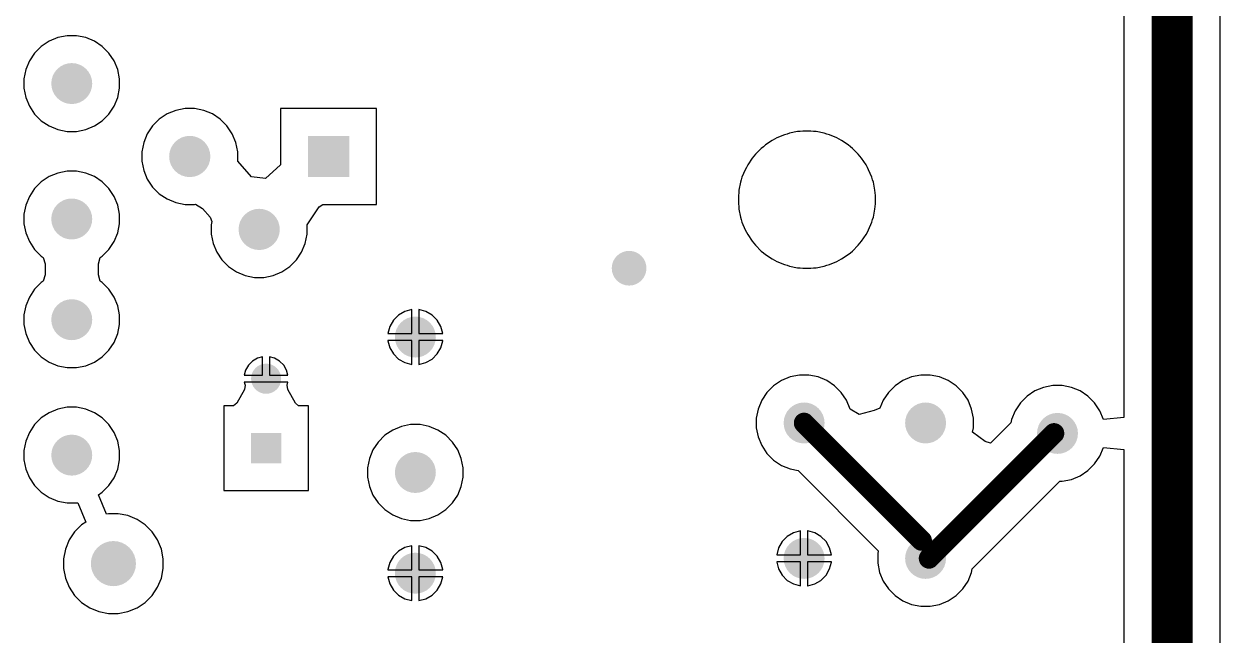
# Model space of a CAD drawing. Header units: inches. Extents: x 4.53 to 13.89, y 0.79 to 10.58.
# Drawn here: x 7.199 to 8.922, y 2.228 to 3.108 of the extents above; entities that cross this region are included whole.
import ezdxf

# ---------------------------------------------------------------- set-up
doc = ezdxf.new("R2010")
doc.units = ezdxf.units.IN
doc.header["$MEASUREMENT"] = 0
for name, color, linetype in [('Bottom Layer', 5, 'Continuous'), ('Pad Holes', 156, 'Continuous'), ('Via Holes', 16, 'Continuous')]:
    doc.layers.add(name, color=color, linetype=linetype)

# ---------------------------------------------------------------- blocks, each defined once
blk = doc.blocks.new('TRIM_PV36W204C01B00___DUPLICATE_62')
at = {"layer": 'Bottom Layer'}
h = blk.add_hatch(color=5, dxfattribs=at)
edge = h.paths.add_edge_path()
edge.add_arc((0, 0.1), 0.0297, 0, 360)
blk.add_hatch(color=5, dxfattribs=at).paths.add_polyline_path([(-0.1297, 0.0247), (-0.0703, 0.0247), (-0.0703, -0.0347), (-0.1297, -0.0347)])
h = blk.add_hatch(color=5, dxfattribs=at)
edge = h.paths.add_edge_path()
edge.add_arc((0.1, -0.005), 0.0297, 0, 360)
at = {"layer": 'Pad Holes'}
h = blk.add_hatch(color=7, dxfattribs=at)
edge = h.paths.add_edge_path()
edge.add_arc((0, 0.1), 0.0197, 0, 360)
h = blk.add_hatch(color=7, dxfattribs=at)
edge = h.paths.add_edge_path()
edge.add_arc((-0.1, -0.005), 0.0197, 0, 360)
h = blk.add_hatch(color=7, dxfattribs=at)
edge = h.paths.add_edge_path()
edge.add_arc((0.1, -0.005), 0.0197, 0, 360)
blk = doc.blocks.new('RES_2W_VERTICAL_66')
at = {"layer": 'Bottom Layer'}
h = blk.add_hatch(color=5, dxfattribs=at)
edge = h.paths.add_edge_path()
edge.add_arc((0, 0), 0.0295, 0, 360)
h = blk.add_hatch(color=5, dxfattribs=at)
edge = h.paths.add_edge_path()
edge.add_arc((0.195, 0), 0.0295, 0, 360)
at = {"layer": 'Pad Holes'}
h = blk.add_hatch(color=7, dxfattribs=at)
edge = h.paths.add_edge_path()
edge.add_arc((0, 0), 0.0197, 0, 360)
h = blk.add_hatch(color=7, dxfattribs=at)
edge = h.paths.add_edge_path()
edge.add_arc((0.195, 0), 0.0197, 0, 360)
blk = doc.blocks.new('RES_2W_VERTICAL_68')
at = {"layer": 'Bottom Layer'}
h = blk.add_hatch(color=5, dxfattribs=at)
edge = h.paths.add_edge_path()
edge.add_arc((0, 0), 0.0295, 0, 360)
h = blk.add_hatch(color=5, dxfattribs=at)
edge = h.paths.add_edge_path()
edge.add_arc((0.195, 0), 0.0295, 0, 360)
at = {"layer": 'Pad Holes'}
h = blk.add_hatch(color=7, dxfattribs=at)
edge = h.paths.add_edge_path()
edge.add_arc((0, 0), 0.0197, 0, 360)
h = blk.add_hatch(color=7, dxfattribs=at)
edge = h.paths.add_edge_path()
edge.add_arc((0.195, 0), 0.0197, 0, 360)
blk = doc.blocks.new('RES_2W_VERTICAL_76')
at = {"layer": 'Bottom Layer'}
h = blk.add_hatch(color=5, dxfattribs=at)
edge = h.paths.add_edge_path()
edge.add_arc((0, 0), 0.0295, 0, 360)
h = blk.add_hatch(color=5, dxfattribs=at)
edge = h.paths.add_edge_path()
edge.add_arc((0.195, 0), 0.0295, 0, 360)
at = {"layer": 'Pad Holes'}
h = blk.add_hatch(color=7, dxfattribs=at)
edge = h.paths.add_edge_path()
edge.add_arc((0, 0), 0.0197, 0, 360)
h = blk.add_hatch(color=7, dxfattribs=at)
edge = h.paths.add_edge_path()
edge.add_arc((0.195, 0), 0.0197, 0, 360)
blk = doc.blocks.new('RES_2W_VERTICAL_78')
at = {"layer": 'Bottom Layer'}
h = blk.add_hatch(color=5, dxfattribs=at)
edge = h.paths.add_edge_path()
edge.add_arc((0, 0), 0.0295, 0, 360)
h = blk.add_hatch(color=5, dxfattribs=at)
edge = h.paths.add_edge_path()
edge.add_arc((0.195, 0), 0.0295, 0, 360)
at = {"layer": 'Pad Holes'}
h = blk.add_hatch(color=7, dxfattribs=at)
edge = h.paths.add_edge_path()
edge.add_arc((0, 0), 0.0197, 0, 360)
h = blk.add_hatch(color=7, dxfattribs=at)
edge = h.paths.add_edge_path()
edge.add_arc((0.195, 0), 0.0197, 0, 360)
blk = doc.blocks.new('RES_2W_VERTICAL_80')
at = {"layer": 'Bottom Layer'}
h = blk.add_hatch(color=5, dxfattribs=at)
edge = h.paths.add_edge_path()
edge.add_arc((0, 0), 0.0295, 0, 360)
h = blk.add_hatch(color=5, dxfattribs=at)
edge = h.paths.add_edge_path()
edge.add_arc((0.195, 0), 0.0295, 0, 360)
at = {"layer": 'Pad Holes'}
h = blk.add_hatch(color=7, dxfattribs=at)
edge = h.paths.add_edge_path()
edge.add_arc((0, 0), 0.0197, 0, 360)
h = blk.add_hatch(color=7, dxfattribs=at)
edge = h.paths.add_edge_path()
edge.add_arc((0.195, 0), 0.0197, 0, 360)
blk = doc.blocks.new('RES_2W_VERTICAL_88')
at = {"layer": 'Bottom Layer'}
h = blk.add_hatch(color=5, dxfattribs=at)
edge = h.paths.add_edge_path()
edge.add_arc((0, 0), 0.0295, 0, 360)
h = blk.add_hatch(color=5, dxfattribs=at)
edge = h.paths.add_edge_path()
edge.add_arc((0.195, 0), 0.0295, 0, 360)
at = {"layer": 'Pad Holes'}
h = blk.add_hatch(color=7, dxfattribs=at)
edge = h.paths.add_edge_path()
edge.add_arc((0, 0), 0.0197, 0, 360)
h = blk.add_hatch(color=7, dxfattribs=at)
edge = h.paths.add_edge_path()
edge.add_arc((0.195, 0), 0.0197, 0, 360)
blk = doc.blocks.new('CAPPRD500W50D630H1120_STAND_108')
at = {"layer": 'Bottom Layer'}
blk.add_hatch(color=5, dxfattribs=at).paths.add_polyline_path([(-0.0717, 0.0217), (-0.0283, 0.0217), (-0.0283, -0.0217), (-0.0717, -0.0217)])
h = blk.add_hatch(color=5, dxfattribs=at)
edge = h.paths.add_edge_path()
edge.add_arc((0.05, 0), 0.0217, 0, 360)
at = {"layer": 'Pad Holes'}
h = blk.add_hatch(color=7, dxfattribs=at)
edge = h.paths.add_edge_path()
edge.add_arc((-0.05, 0), 0.0148, 0, 360)
h = blk.add_hatch(color=7, dxfattribs=at)
edge = h.paths.add_edge_path()
edge.add_arc((0.05, 0), 0.0148, 0, 360)
blk = doc.blocks.new('CAP_PANASSONIC_1U_450V_112')
at = {"layer": 'Bottom Layer'}
h = blk.add_hatch(color=5, dxfattribs=at)
edge = h.paths.add_edge_path()
edge.add_arc((0, 0), 0.0325, 0, 360)
h = blk.add_hatch(color=5, dxfattribs=at)
edge = h.paths.add_edge_path()
edge.add_arc((0.59, 0), 0.0325, 0, 360)
at = {"layer": 'Pad Holes'}
h = blk.add_hatch(color=7, dxfattribs=at)
edge = h.paths.add_edge_path()
edge.add_arc((0, 0), 0.02, 0, 360)
h = blk.add_hatch(color=7, dxfattribs=at)
edge = h.paths.add_edge_path()
edge.add_arc((0.59, 0), 0.02, 0, 360)
blk = doc.blocks.new('CAP_PANASSONIC_100N_450V_114')
at = {"layer": 'Bottom Layer'}
h = blk.add_hatch(color=5, dxfattribs=at)
edge = h.paths.add_edge_path()
edge.add_arc((0, 0), 0.0295, 0, 360)
h = blk.add_hatch(color=5, dxfattribs=at)
edge = h.paths.add_edge_path()
edge.add_arc((0.395, 0), 0.0295, 0, 360)
at = {"layer": 'Pad Holes'}
h = blk.add_hatch(color=7, dxfattribs=at)
edge = h.paths.add_edge_path()
edge.add_arc((0, 0), 0.0197, 0, 360)
h = blk.add_hatch(color=7, dxfattribs=at)
edge = h.paths.add_edge_path()
edge.add_arc((0.395, 0), 0.0197, 0, 360)

msp = doc.modelspace()

# ---------------------------------------------------------------- hatches: boundary and pattern name
at = {"layer": 'Bottom Layer'}
h = msp.add_hatch(color=5, dxfattribs=at)
edge = h.paths.add_edge_path()
edge.add_arc((8.0709, 2.7559), 0.025, 0, 360)
at = {"layer": 'Via Holes'}
h = msp.add_hatch(color=7, dxfattribs=at)
edge = h.paths.add_edge_path()
edge.add_arc((8.0709, 2.7559), 0.014, 0, 360)

# ---------------------------------------------------------------- linework, layer by layer
at = {"layer": 'Bottom Layer'}
for p, q in [((8.7838, 3.701), (8.7838, 2.5412)), ((8.9222, 2.005), (8.9222, 3.6723)), ((7.2479, 3.088), (7.2354, 3.0829)), ((7.2612, 3.0907), (7.2479, 3.088)), ((7.2748, 3.0907), (7.2612, 3.0907)), ((7.2881, 3.088), (7.2748, 3.0907)), ((7.3006, 3.0829), (7.2881, 3.088)), ((7.2241, 3.0753), (7.2145, 3.0657)), ((7.2354, 3.0829), (7.2241, 3.0753)), ((7.3119, 3.0753), (7.3006, 3.0829)), ((7.3215, 3.0657), (7.3119, 3.0753)), ((7.2069, 3.0544), (7.2018, 3.0419)), ((7.2145, 3.0657), (7.2069, 3.0544)), ((7.3291, 3.0544), (7.3215, 3.0657)), ((7.3342, 3.0419), (7.3291, 3.0544)), ((7.2018, 3.0419), (7.1991, 3.0286)), ((7.3369, 3.0286), (7.3342, 3.0419)), ((7.1991, 3.0286), (7.1991, 3.015)), ((7.3369, 3.015), (7.3369, 3.0286)), ((7.1991, 3.015), (7.2018, 3.0017)), ((7.2018, 3.0017), (7.2069, 2.9892)), ((7.3291, 2.9892), (7.3342, 3.0017)), ((7.3342, 3.0017), (7.3369, 3.015)), ((7.2069, 2.9892), (7.2145, 2.9779)), ((7.3215, 2.9779), (7.3291, 2.9892)), ((7.4179, 2.9832), (7.4053, 2.978)), ((7.4312, 2.9859), (7.4179, 2.9832)), ((7.4448, 2.9859), (7.4312, 2.9859)), ((7.4581, 2.9832), (7.4448, 2.9859)), ((7.4707, 2.978), (7.4581, 2.9832)), ((7.7071, 2.9859), (7.5689, 2.9859)), ((7.5689, 2.9859), (7.5689, 2.905)), ((7.7071, 2.8477), (7.7071, 2.9859)), ((7.2145, 2.9779), (7.2241, 2.9683)), ((7.2241, 2.9683), (7.2354, 2.9607)), ((7.3006, 2.9607), (7.3119, 2.9683)), ((7.3119, 2.9683), (7.3215, 2.9779)), ((7.394, 2.9704), (7.3844, 2.9608)), ((7.4053, 2.978), (7.394, 2.9704)), ((7.482, 2.9704), (7.4707, 2.978)), ((7.4916, 2.9608), (7.482, 2.9704)), ((7.2354, 2.9607), (7.2479, 2.9555)), ((7.2479, 2.9555), (7.2612, 2.9529)), ((7.2612, 2.9529), (7.2748, 2.9529)), ((7.2748, 2.9529), (7.2881, 2.9555)), ((7.2881, 2.9555), (7.3006, 2.9607)), ((7.3768, 2.9495), (7.3716, 2.9369)), ((7.3844, 2.9608), (7.3768, 2.9495)), ((7.4992, 2.9495), (7.4916, 2.9608)), ((7.5044, 2.9369), (7.4992, 2.9495)), ((8.2946, 2.9481), (8.2839, 2.9436)), ((8.2984, 2.9491), (8.2946, 2.9481)), ((8.302, 2.9503), (8.2984, 2.9491)), ((8.3135, 2.9526), (8.302, 2.9503)), ((8.3173, 2.9528), (8.3135, 2.9526)), ((8.3212, 2.9533), (8.3173, 2.9528)), ((8.3328, 2.9533), (8.3212, 2.9533)), ((8.3367, 2.9528), (8.3328, 2.9533)), ((8.3406, 2.9526), (8.3367, 2.9528)), ((8.352, 2.9503), (8.3406, 2.9526)), ((8.3557, 2.9491), (8.352, 2.9503)), ((8.3594, 2.9481), (8.3557, 2.9491)), ((8.3702, 2.9436), (8.3594, 2.9481)), ((7.3716, 2.9369), (7.3689, 2.9236)), ((7.5071, 2.9236), (7.5044, 2.9369)), ((8.2644, 2.9309), (8.2613, 2.9285)), ((8.2673, 2.9335), (8.2644, 2.9309)), ((8.277, 2.9399), (8.2673, 2.9335)), ((8.2805, 2.9417), (8.277, 2.9399)), ((8.2839, 2.9436), (8.2805, 2.9417)), ((8.3736, 2.9417), (8.3702, 2.9436)), ((8.3771, 2.9399), (8.3736, 2.9417)), ((8.3867, 2.9335), (8.3771, 2.9399)), ((8.3897, 2.9309), (8.3867, 2.9335)), ((8.3927, 2.9285), (8.3897, 2.9309)), ((7.3689, 2.9236), (7.3689, 2.91)), ((7.5071, 2.91), (7.5071, 2.9236)), ((8.2481, 2.9143), (8.2417, 2.9046)), ((8.2507, 2.9172), (8.2481, 2.9143)), ((8.2531, 2.9203), (8.2507, 2.9172)), ((8.2613, 2.9285), (8.2531, 2.9203)), ((8.401, 2.9203), (8.3927, 2.9285)), ((8.4033, 2.9172), (8.401, 2.9203)), ((8.4059, 2.9143), (8.4033, 2.9172)), ((8.4124, 2.9046), (8.4059, 2.9143)), ((7.2612, 2.8957), (7.2479, 2.893)), ((7.2748, 2.8957), (7.2612, 2.8957)), ((7.2881, 2.893), (7.2748, 2.8957)), ((7.3689, 2.91), (7.3716, 2.8967)), ((7.3716, 2.8967), (7.3768, 2.8841)), ((7.527, 2.8874), (7.5071, 2.91)), ((7.5689, 2.905), (7.5472, 2.8851)), ((8.238, 2.8977), (8.2335, 2.887)), ((8.2399, 2.9011), (8.238, 2.8977)), ((8.2417, 2.9046), (8.2399, 2.9011)), ((8.4141, 2.9011), (8.4124, 2.9046)), ((8.416, 2.8977), (8.4141, 2.9011)), ((8.4205, 2.887), (8.416, 2.8977)), ((7.2241, 2.8803), (7.2145, 2.8707)), ((7.2354, 2.8879), (7.2241, 2.8803)), ((7.2479, 2.893), (7.2354, 2.8879)), ((7.3006, 2.8879), (7.2881, 2.893)), ((7.3119, 2.8803), (7.3006, 2.8879)), ((7.3215, 2.8707), (7.3119, 2.8803)), ((7.3768, 2.8841), (7.3844, 2.8728)), ((7.5472, 2.8851), (7.527, 2.8874)), ((8.2313, 2.8796), (8.229, 2.8681)), ((8.2325, 2.8832), (8.2313, 2.8796)), ((8.2335, 2.887), (8.2325, 2.8832)), ((8.4215, 2.8832), (8.4205, 2.887)), ((8.4228, 2.8796), (8.4215, 2.8832)), ((8.425, 2.8681), (8.4228, 2.8796)), ((7.2145, 2.8707), (7.2069, 2.8594)), ((7.3291, 2.8594), (7.3215, 2.8707)), ((7.3844, 2.8728), (7.394, 2.8632)), ((7.394, 2.8632), (7.4053, 2.8556)), ((8.2288, 2.8643), (8.2283, 2.8604)), ((8.2283, 2.8604), (8.2283, 2.8488)), ((8.229, 2.8681), (8.2288, 2.8643)), ((8.4253, 2.8643), (8.425, 2.8681)), ((8.4258, 2.8604), (8.4253, 2.8643)), ((8.4258, 2.8488), (8.4258, 2.8604)), ((7.2018, 2.8469), (7.1991, 2.8336)), ((7.2069, 2.8594), (7.2018, 2.8469)), ((7.3342, 2.8469), (7.3291, 2.8594)), ((7.3369, 2.8336), (7.3342, 2.8469)), ((7.4053, 2.8556), (7.4179, 2.8504)), ((7.4179, 2.8504), (7.4312, 2.8477)), ((7.4312, 2.8477), (7.4448, 2.8477)), ((7.4448, 2.8477), (7.4463, 2.848)), ((7.4463, 2.848), (7.4563, 2.8417)), ((7.6071, 2.8186), (7.6244, 2.8444)), ((7.6244, 2.8444), (7.6298, 2.8477)), ((7.6298, 2.8477), (7.7071, 2.8477)), ((8.2283, 2.8488), (8.2288, 2.8449)), ((8.2288, 2.8449), (8.229, 2.841)), ((8.425, 2.841), (8.4253, 2.8449)), ((8.4253, 2.8449), (8.4258, 2.8488)), ((7.1991, 2.8336), (7.1991, 2.82)), ((7.3369, 2.82), (7.3369, 2.8336)), ((7.4563, 2.8417), (7.4673, 2.8292)), ((7.4673, 2.8292), (7.4699, 2.8233)), ((8.229, 2.841), (8.2313, 2.8296)), ((8.2313, 2.8296), (8.2325, 2.8259)), ((8.4215, 2.8259), (8.4228, 2.8296)), ((8.4228, 2.8296), (8.425, 2.841)), ((7.1991, 2.82), (7.2018, 2.8067)), ((7.3342, 2.8067), (7.3369, 2.82)), ((7.4699, 2.8233), (7.4689, 2.8186)), ((7.4689, 2.8186), (7.4689, 2.805)), ((7.6071, 2.805), (7.6071, 2.8186)), ((8.2325, 2.8259), (8.2335, 2.8222)), ((8.2335, 2.8222), (8.238, 2.8114)), ((8.238, 2.8114), (8.2399, 2.808)), ((8.4141, 2.808), (8.416, 2.8114)), ((8.416, 2.8114), (8.4205, 2.8222)), ((8.4205, 2.8222), (8.4215, 2.8259)), ((7.2018, 2.8067), (7.2069, 2.7942)), ((7.2069, 2.7942), (7.2145, 2.7829)), ((7.3215, 2.7829), (7.3291, 2.7942)), ((7.3291, 2.7942), (7.3342, 2.8067)), ((7.4689, 2.805), (7.4716, 2.7917)), ((7.4716, 2.7917), (7.4768, 2.7791)), ((7.5992, 2.7791), (7.6044, 2.7917)), ((7.6044, 2.7917), (7.6071, 2.805)), ((8.2399, 2.808), (8.2417, 2.8045)), ((8.2417, 2.8045), (8.2481, 2.7949)), ((8.2481, 2.7949), (8.2507, 2.7919)), ((8.2507, 2.7919), (8.2531, 2.7889)), ((8.401, 2.7889), (8.4033, 2.7919)), ((8.4033, 2.7919), (8.4059, 2.7949)), ((8.4059, 2.7949), (8.4124, 2.8045)), ((8.4124, 2.8045), (8.4141, 2.808)), ((7.2145, 2.7829), (7.2241, 2.7733)), ((7.3119, 2.7733), (7.3215, 2.7829)), ((7.4768, 2.7791), (7.4844, 2.7678)), ((7.5916, 2.7678), (7.5992, 2.7791)), ((8.2531, 2.7889), (8.2613, 2.7806)), ((8.2613, 2.7806), (8.2644, 2.7783)), ((8.2644, 2.7783), (8.2673, 2.7757)), ((8.2673, 2.7757), (8.277, 2.7692)), ((8.3771, 2.7692), (8.3867, 2.7757)), ((8.3867, 2.7757), (8.3897, 2.7783)), ((8.3897, 2.7783), (8.3927, 2.7806)), ((8.3927, 2.7806), (8.401, 2.7889)), ((7.2241, 2.7733), (7.227, 2.7713)), ((7.227, 2.7713), (7.2297, 2.7622)), ((7.2297, 2.7622), (7.2297, 2.7464)), ((7.3063, 2.7622), (7.309, 2.7713)), ((7.3063, 2.7464), (7.3063, 2.7622)), ((7.309, 2.7713), (7.3119, 2.7733)), ((7.4844, 2.7678), (7.494, 2.7582)), ((7.494, 2.7582), (7.5053, 2.7506)), ((7.5707, 2.7506), (7.582, 2.7582)), ((7.582, 2.7582), (7.5916, 2.7678)), ((8.277, 2.7692), (8.2805, 2.7675)), ((8.2805, 2.7675), (8.2839, 2.7656)), ((8.2839, 2.7656), (8.2946, 2.7611)), ((8.2946, 2.7611), (8.2984, 2.7601)), ((8.2984, 2.7601), (8.302, 2.7588)), ((8.302, 2.7588), (8.3135, 2.7566)), ((8.3406, 2.7566), (8.352, 2.7588)), ((8.352, 2.7588), (8.3557, 2.7601)), ((8.3557, 2.7601), (8.3594, 2.7611)), ((8.3594, 2.7611), (8.3702, 2.7656)), ((8.3702, 2.7656), (8.3736, 2.7675)), ((8.3736, 2.7675), (8.3771, 2.7692)), ((7.2297, 2.7464), (7.227, 2.7373)), ((7.309, 2.7373), (7.3063, 2.7464)), ((7.5053, 2.7506), (7.5179, 2.7454)), ((7.5179, 2.7454), (7.5312, 2.7427)), ((7.5312, 2.7427), (7.5448, 2.7427)), ((7.5448, 2.7427), (7.5581, 2.7454)), ((7.5581, 2.7454), (7.5707, 2.7506)), ((8.3135, 2.7566), (8.3173, 2.7563)), ((8.3173, 2.7563), (8.3212, 2.7558)), ((8.3212, 2.7558), (8.3328, 2.7558)), ((8.3328, 2.7558), (8.3367, 2.7563)), ((8.3367, 2.7563), (8.3406, 2.7566)), ((7.2145, 2.7257), (7.2069, 2.7144)), ((7.2241, 2.7353), (7.2145, 2.7257)), ((7.227, 2.7373), (7.2241, 2.7353)), ((7.3119, 2.7353), (7.309, 2.7373)), ((7.3215, 2.7257), (7.3119, 2.7353)), ((7.3291, 2.7144), (7.3215, 2.7257)), ((7.2069, 2.7144), (7.2018, 2.7019)), ((7.3342, 2.7019), (7.3291, 2.7144)), ((7.2018, 2.7019), (7.1991, 2.6886)), ((7.1991, 2.6886), (7.1991, 2.675)), ((7.3369, 2.6886), (7.3342, 2.7019)), ((7.3369, 2.675), (7.3369, 2.6886)), ((7.7387, 2.6884), (7.7314, 2.6811)), ((7.7477, 2.6936), (7.7387, 2.6884)), ((7.7578, 2.6963), (7.7477, 2.6936)), ((7.758, 2.6963), (7.7578, 2.6963)), ((7.758, 2.6618), (7.758, 2.6963)), ((7.7682, 2.6963), (7.768, 2.6963)), ((7.768, 2.6963), (7.768, 2.6618)), ((7.7783, 2.6936), (7.7682, 2.6963)), ((7.7873, 2.6884), (7.7783, 2.6936)), ((7.7946, 2.6811), (7.7873, 2.6884)), ((7.1991, 2.675), (7.2018, 2.6617)), ((7.3342, 2.6617), (7.3369, 2.675)), ((7.7262, 2.6721), (7.7235, 2.662)), ((7.7314, 2.6811), (7.7262, 2.6721)), ((7.7998, 2.6721), (7.7946, 2.6811)), ((7.8025, 2.662), (7.7998, 2.6721)), ((7.2018, 2.6617), (7.2069, 2.6492)), ((7.3291, 2.6492), (7.3342, 2.6617)), ((7.7235, 2.662), (7.7235, 2.6618)), ((7.7235, 2.6618), (7.758, 2.6618)), ((7.768, 2.6618), (7.8025, 2.6618)), ((7.8025, 2.6618), (7.8025, 2.662)), ((7.2069, 2.6492), (7.2145, 2.6379)), ((7.2145, 2.6379), (7.2241, 2.6283)), ((7.3119, 2.6283), (7.3215, 2.6379)), ((7.3215, 2.6379), (7.3291, 2.6492)), ((7.758, 2.6518), (7.7235, 2.6518)), ((7.7235, 2.6518), (7.7235, 2.6516)), ((7.7235, 2.6516), (7.7262, 2.6415)), ((7.7262, 2.6415), (7.7314, 2.6325)), ((7.758, 2.6173), (7.758, 2.6518)), ((7.8025, 2.6518), (7.768, 2.6518)), ((7.768, 2.6518), (7.768, 2.6173)), ((7.7946, 2.6325), (7.7998, 2.6415)), ((7.7998, 2.6415), (7.8025, 2.6516)), ((7.8025, 2.6516), (7.8025, 2.6518)), ((7.2241, 2.6283), (7.2354, 2.6207)), ((7.2354, 2.6207), (7.2479, 2.6155)), ((7.2881, 2.6155), (7.3006, 2.6207)), ((7.3006, 2.6207), (7.3119, 2.6283)), ((7.5286, 2.6221), (7.5227, 2.6162)), ((7.5358, 2.6263), (7.5286, 2.6221)), ((7.543, 2.6282), (7.5358, 2.6263)), ((7.543, 2.6018), (7.543, 2.6282)), ((7.5602, 2.6263), (7.553, 2.6282)), ((7.553, 2.6282), (7.553, 2.6018)), ((7.5674, 2.6221), (7.5602, 2.6263)), ((7.5733, 2.6162), (7.5674, 2.6221)), ((7.7314, 2.6325), (7.7387, 2.6252)), ((7.7387, 2.6252), (7.7477, 2.62)), ((7.7477, 2.62), (7.7578, 2.6173)), ((7.7682, 2.6173), (7.7783, 2.62)), ((7.7783, 2.62), (7.7873, 2.6252)), ((7.7873, 2.6252), (7.7946, 2.6325)), ((7.2479, 2.6155), (7.2612, 2.6129)), ((7.2612, 2.6129), (7.2748, 2.6129)), ((7.2748, 2.6129), (7.2881, 2.6155)), ((7.5185, 2.609), (7.5166, 2.6018)), ((7.5227, 2.6162), (7.5185, 2.609)), ((7.5775, 2.609), (7.5733, 2.6162)), ((7.5794, 2.6018), (7.5775, 2.609)), ((7.7578, 2.6173), (7.758, 2.6173)), ((7.768, 2.6173), (7.7682, 2.6173)), ((8.3162, 2.602), (8.3029, 2.5994)), ((8.3298, 2.602), (8.3162, 2.602)), ((8.3431, 2.5994), (8.3298, 2.602)), ((8.4912, 2.602), (8.4779, 2.5994)), ((8.5048, 2.602), (8.4912, 2.602)), ((8.5181, 2.5994), (8.5048, 2.602)), ((7.5166, 2.6018), (7.543, 2.6018)), ((7.548, 2.5918), (7.5166, 2.5918)), ((7.5166, 2.5918), (7.5178, 2.5873)), ((7.5178, 2.5873), (7.5168, 2.5815)), ((7.5794, 2.5918), (7.548, 2.5918)), ((7.553, 2.6018), (7.5794, 2.6018)), ((7.5782, 2.5873), (7.5794, 2.5918)), ((7.5792, 2.5815), (7.5782, 2.5873)), ((8.2791, 2.5867), (8.2695, 2.5771)), ((8.2904, 2.5942), (8.2791, 2.5867)), ((8.3029, 2.5994), (8.2904, 2.5942)), ((8.3556, 2.5942), (8.3431, 2.5994)), ((8.3669, 2.5867), (8.3556, 2.5942)), ((8.3765, 2.5771), (8.3669, 2.5867)), ((8.4541, 2.5867), (8.4445, 2.5771)), ((8.4654, 2.5942), (8.4541, 2.5867)), ((8.4779, 2.5994), (8.4654, 2.5942)), ((8.5306, 2.5942), (8.5181, 2.5994)), ((8.5419, 2.5867), (8.5306, 2.5942)), ((8.5515, 2.5771), (8.5419, 2.5867)), ((8.6812, 2.587), (8.6679, 2.5844)), ((8.6948, 2.587), (8.6812, 2.587)), ((8.7081, 2.5844), (8.6948, 2.587)), ((7.5168, 2.5815), (7.5056, 2.5618)), ((7.5904, 2.5618), (7.5792, 2.5815)), ((8.2695, 2.5771), (8.2619, 2.5658)), ((8.3841, 2.5658), (8.3765, 2.5771)), ((8.4445, 2.5771), (8.4369, 2.5658)), ((8.5591, 2.5658), (8.5515, 2.5771)), ((8.6441, 2.5717), (8.6345, 2.5621)), ((8.6554, 2.5792), (8.6441, 2.5717)), ((8.6679, 2.5844), (8.6554, 2.5792)), ((8.7206, 2.5792), (8.7081, 2.5844)), ((8.7319, 2.5717), (8.7206, 2.5792)), ((8.7415, 2.5621), (8.7319, 2.5717)), ((7.2479, 2.553), (7.2354, 2.5479)), ((7.2612, 2.5557), (7.2479, 2.553)), ((7.2748, 2.5557), (7.2612, 2.5557)), ((7.2881, 2.553), (7.2748, 2.5557)), ((7.3006, 2.5479), (7.2881, 2.553)), ((7.5012, 2.5578), (7.487, 2.5578)), ((7.487, 2.5578), (7.487, 2.4358)), ((7.5056, 2.5618), (7.5012, 2.5578)), ((7.5948, 2.5578), (7.5904, 2.5618)), ((7.609, 2.5578), (7.5948, 2.5578)), ((7.609, 2.4358), (7.609, 2.5578)), ((8.2568, 2.5532), (8.2541, 2.5399)), ((8.2619, 2.5658), (8.2568, 2.5532)), ((8.3892, 2.5532), (8.3841, 2.5658)), ((8.4022, 2.5455), (8.3892, 2.5532)), ((8.4238, 2.5511), (8.4022, 2.5455)), ((8.4321, 2.5542), (8.4238, 2.5511)), ((8.4369, 2.5658), (8.4321, 2.5542)), ((8.5642, 2.5532), (8.5591, 2.5658)), ((8.5669, 2.5399), (8.5642, 2.5532)), ((8.6269, 2.5508), (8.6218, 2.5382)), ((8.6345, 2.5621), (8.6269, 2.5508)), ((8.7491, 2.5508), (8.7415, 2.5621)), ((8.7542, 2.5382), (8.7491, 2.5508)), ((7.2241, 2.5403), (7.2145, 2.5307)), ((7.2354, 2.5479), (7.2241, 2.5403)), ((7.3119, 2.5403), (7.3006, 2.5479)), ((7.3215, 2.5307), (7.3119, 2.5403)), ((8.2541, 2.5399), (8.2541, 2.5263)), ((8.5669, 2.5263), (8.5669, 2.5399)), ((8.6207, 2.5331), (8.5915, 2.5039)), ((8.6218, 2.5382), (8.6207, 2.5331)), ((8.7838, 2.5412), (8.7542, 2.5382)), ((7.2069, 2.5194), (7.2018, 2.5069)), ((7.2145, 2.5307), (7.2069, 2.5194)), ((7.3291, 2.5194), (7.3215, 2.5307)), ((7.3342, 2.5069), (7.3291, 2.5194)), ((7.7304, 2.5229), (7.7191, 2.5153)), ((7.7429, 2.528), (7.7304, 2.5229)), ((7.7562, 2.5307), (7.7429, 2.528)), ((7.7698, 2.5307), (7.7562, 2.5307)), ((7.7831, 2.528), (7.7698, 2.5307)), ((7.7956, 2.5229), (7.7831, 2.528)), ((7.8069, 2.5153), (7.7956, 2.5229)), ((8.2541, 2.5263), (8.2568, 2.513)), ((8.5656, 2.5197), (8.5669, 2.5263)), ((8.5837, 2.5065), (8.5656, 2.5197)), ((7.2018, 2.5069), (7.1991, 2.4936)), ((7.3369, 2.4936), (7.3342, 2.5069)), ((7.7095, 2.5057), (7.7019, 2.4944)), ((7.7191, 2.5153), (7.7095, 2.5057)), ((7.8165, 2.5057), (7.8069, 2.5153)), ((7.8241, 2.4944), (7.8165, 2.5057)), ((8.2568, 2.513), (8.2619, 2.5005)), ((8.2619, 2.5005), (8.2695, 2.4892)), ((8.5915, 2.5039), (8.5837, 2.5065)), ((7.1991, 2.4936), (7.1991, 2.48)), ((7.3369, 2.48), (7.3369, 2.4936)), ((7.6968, 2.4819), (7.6941, 2.4686)), ((7.7019, 2.4944), (7.6968, 2.4819)), ((7.8292, 2.4819), (7.8241, 2.4944)), ((7.8319, 2.4686), (7.8292, 2.4819)), ((8.2695, 2.4892), (8.2791, 2.4796)), ((8.7415, 2.4742), (8.7491, 2.4855)), ((8.7491, 2.4855), (8.7542, 2.498)), ((8.7542, 2.498), (8.7838, 2.4951)), ((8.7838, 2.4951), (8.7838, 2.1462)), ((7.1991, 2.48), (7.2018, 2.4667)), ((7.2018, 2.4667), (7.2069, 2.4542)), ((7.3291, 2.4542), (7.3342, 2.4667)), ((7.3342, 2.4667), (7.3369, 2.48)), ((7.6941, 2.4686), (7.6941, 2.455)), ((7.8319, 2.455), (7.8319, 2.4686)), ((8.2791, 2.4796), (8.2904, 2.4721)), ((8.2904, 2.4721), (8.3029, 2.4669)), ((8.3029, 2.4669), (8.3143, 2.4646)), ((8.3143, 2.4646), (8.4299, 2.349)), ((8.7206, 2.4571), (8.7319, 2.4646)), ((8.7319, 2.4646), (8.7415, 2.4742)), ((7.2069, 2.4542), (7.2145, 2.4429)), ((7.3215, 2.4429), (7.3291, 2.4542)), ((7.6941, 2.455), (7.6968, 2.4417)), ((7.8292, 2.4417), (7.8319, 2.455)), ((8.5653, 2.3232), (8.6913, 2.4492)), ((8.6913, 2.4492), (8.6948, 2.4492)), ((8.6948, 2.4492), (8.7081, 2.4519)), ((8.7081, 2.4519), (8.7206, 2.4571)), ((7.2145, 2.4429), (7.2241, 2.4333)), ((7.2241, 2.4333), (7.2354, 2.4257)), ((7.3066, 2.4297), (7.3119, 2.4333)), ((7.3182, 2.4019), (7.3066, 2.4297)), ((7.3119, 2.4333), (7.3215, 2.4429)), ((7.487, 2.4358), (7.609, 2.4358)), ((7.6968, 2.4417), (7.7019, 2.4292)), ((7.8241, 2.4292), (7.8292, 2.4417)), ((7.2354, 2.4257), (7.2479, 2.4205)), ((7.2479, 2.4205), (7.2612, 2.4179)), ((7.2612, 2.4179), (7.2748, 2.4179)), ((7.2748, 2.4179), (7.2767, 2.4183)), ((7.2767, 2.4183), (7.2882, 2.3905)), ((7.7019, 2.4292), (7.7095, 2.4179)), ((7.7095, 2.4179), (7.7191, 2.4083)), ((7.8069, 2.4083), (7.8165, 2.4179)), ((7.8165, 2.4179), (7.8241, 2.4292)), ((7.3209, 2.4025), (7.3182, 2.4019)), ((7.3351, 2.4025), (7.3209, 2.4025)), ((7.349, 2.3997), (7.3351, 2.4025)), ((7.362, 2.3943), (7.349, 2.3997)), ((7.7191, 2.4083), (7.7304, 2.4007)), ((7.7304, 2.4007), (7.7429, 2.3955)), ((7.7429, 2.3955), (7.7562, 2.3929)), ((7.7698, 2.3929), (7.7831, 2.3955)), ((7.7831, 2.3955), (7.7956, 2.4007)), ((7.7956, 2.4007), (7.8069, 2.4083)), ((7.2822, 2.3864), (7.2722, 2.3764)), ((7.2882, 2.3905), (7.2822, 2.3864)), ((7.3738, 2.3864), (7.362, 2.3943)), ((7.3838, 2.3764), (7.3738, 2.3864)), ((7.7562, 2.3929), (7.7698, 2.3929)), ((7.2643, 2.3647), (7.2589, 2.3516)), ((7.2722, 2.3764), (7.2643, 2.3647)), ((7.3917, 2.3647), (7.3838, 2.3764)), ((7.3971, 2.3516), (7.3917, 2.3647)), ((8.2914, 2.3624), (8.2862, 2.3534)), ((8.2987, 2.3698), (8.2914, 2.3624)), ((8.3077, 2.375), (8.2987, 2.3698)), ((8.3178, 2.3777), (8.3077, 2.375)), ((8.318, 2.3777), (8.3178, 2.3777)), ((8.318, 2.3431), (8.318, 2.3777)), ((8.3282, 2.3777), (8.328, 2.3777)), ((8.328, 2.3777), (8.328, 2.3431)), ((8.3383, 2.375), (8.3282, 2.3777)), ((8.3473, 2.3698), (8.3383, 2.375)), ((8.3546, 2.3624), (8.3473, 2.3698)), ((8.3598, 2.3534), (8.3546, 2.3624)), ((7.2589, 2.3516), (7.2561, 2.3377)), ((7.3999, 2.3377), (7.3971, 2.3516)), ((7.7387, 2.3484), (7.7314, 2.3411)), ((7.7477, 2.3536), (7.7387, 2.3484)), ((7.7578, 2.3563), (7.7477, 2.3536)), ((7.758, 2.3563), (7.7578, 2.3563)), ((7.758, 2.3218), (7.758, 2.3563)), ((7.7682, 2.3563), (7.768, 2.3563)), ((7.768, 2.3563), (7.768, 2.3218)), ((7.7783, 2.3536), (7.7682, 2.3563)), ((7.7873, 2.3484), (7.7783, 2.3536)), ((7.7946, 2.3411), (7.7873, 2.3484)), ((8.2862, 2.3534), (8.2835, 2.3433)), ((8.3625, 2.3433), (8.3598, 2.3534)), ((8.4299, 2.349), (8.4291, 2.3449)), ((8.4291, 2.3449), (8.4291, 2.3313)), ((7.2561, 2.3377), (7.2561, 2.3235)), ((7.3999, 2.3235), (7.3999, 2.3377)), ((7.7262, 2.3321), (7.7235, 2.322)), ((7.7314, 2.3411), (7.7262, 2.3321)), ((7.7998, 2.3321), (7.7946, 2.3411)), ((7.8025, 2.322), (7.7998, 2.3321)), ((8.2835, 2.3433), (8.2835, 2.3431)), ((8.2835, 2.3431), (8.318, 2.3431)), ((8.318, 2.3331), (8.2835, 2.3331)), ((8.2835, 2.3331), (8.2835, 2.3329)), ((8.2835, 2.3329), (8.2862, 2.3229)), ((8.318, 2.2986), (8.318, 2.3331)), ((8.328, 2.3431), (8.3625, 2.3431)), ((8.3625, 2.3331), (8.328, 2.3331)), ((8.328, 2.3331), (8.328, 2.2986)), ((8.3598, 2.3229), (8.3625, 2.3329)), ((8.3625, 2.3431), (8.3625, 2.3433)), ((8.3625, 2.3329), (8.3625, 2.3331)), ((8.4291, 2.3313), (8.4318, 2.318)), ((7.2561, 2.3235), (7.2589, 2.3097)), ((7.2589, 2.3097), (7.2643, 2.2966)), ((7.3917, 2.2966), (7.3971, 2.3097)), ((7.3971, 2.3097), (7.3999, 2.3235)), ((7.7235, 2.322), (7.7235, 2.3218)), ((7.7235, 2.3218), (7.758, 2.3218)), ((7.758, 2.3118), (7.7235, 2.3118)), ((7.7235, 2.3118), (7.7235, 2.3116)), ((7.7235, 2.3116), (7.7262, 2.3015)), ((7.758, 2.2773), (7.758, 2.3118)), ((7.768, 2.3218), (7.8025, 2.3218)), ((7.8025, 2.3118), (7.768, 2.3118)), ((7.768, 2.3118), (7.768, 2.2773)), ((7.7998, 2.3015), (7.8025, 2.3116)), ((7.8025, 2.3218), (7.8025, 2.322)), ((7.8025, 2.3116), (7.8025, 2.3118)), ((8.2862, 2.3229), (8.2914, 2.3139)), ((8.2914, 2.3139), (8.2987, 2.3065)), ((8.3473, 2.3065), (8.3546, 2.3139)), ((8.3546, 2.3139), (8.3598, 2.3229)), ((8.4318, 2.318), (8.4369, 2.3055)), ((8.5591, 2.3055), (8.5642, 2.318)), ((8.5642, 2.318), (8.5653, 2.3232)), ((7.2643, 2.2966), (7.2722, 2.2848)), ((7.3838, 2.2848), (7.3917, 2.2966)), ((7.7262, 2.3015), (7.7314, 2.2925)), ((7.7314, 2.2925), (7.7387, 2.2852)), ((7.7873, 2.2852), (7.7946, 2.2925)), ((7.7946, 2.2925), (7.7998, 2.3015)), ((8.2987, 2.3065), (8.3077, 2.3013)), ((8.3077, 2.3013), (8.3178, 2.2986)), ((8.3178, 2.2986), (8.318, 2.2986)), ((8.328, 2.2986), (8.3282, 2.2986)), ((8.3282, 2.2986), (8.3383, 2.3013)), ((8.3383, 2.3013), (8.3473, 2.3065)), ((8.4369, 2.3055), (8.4445, 2.2942)), ((8.4445, 2.2942), (8.4541, 2.2846)), ((8.5419, 2.2846), (8.5515, 2.2942)), ((8.5515, 2.2942), (8.5591, 2.3055)), ((7.2722, 2.2848), (7.2822, 2.2748)), ((7.2822, 2.2748), (7.294, 2.2669)), ((7.362, 2.2669), (7.3738, 2.2748)), ((7.3738, 2.2748), (7.3838, 2.2848)), ((7.7387, 2.2852), (7.7477, 2.28)), ((7.7477, 2.28), (7.7578, 2.2773)), ((7.7578, 2.2773), (7.758, 2.2773)), ((7.768, 2.2773), (7.7682, 2.2773)), ((7.7682, 2.2773), (7.7783, 2.28)), ((7.7783, 2.28), (7.7873, 2.2852)), ((8.4541, 2.2846), (8.4654, 2.2771)), ((8.4654, 2.2771), (8.4779, 2.2719)), ((8.5181, 2.2719), (8.5306, 2.2771)), ((8.5306, 2.2771), (8.5419, 2.2846)), ((7.294, 2.2669), (7.307, 2.2615)), ((7.307, 2.2615), (7.3209, 2.2587)), ((7.3209, 2.2587), (7.3351, 2.2587)), ((7.3351, 2.2587), (7.349, 2.2615)), ((7.349, 2.2615), (7.362, 2.2669)), ((8.4779, 2.2719), (8.4912, 2.2692)), ((8.4912, 2.2692), (8.5048, 2.2692)), ((8.5048, 2.2692), (8.5181, 2.2719))]:
    msp.add_line(p, q, dxfattribs=at)
for points in [[(8.853, 2.005, 0.0591, 0.0591, 0), (8.853, 3.701, 0.0591, 0.0591, 0)], [(8.323, 2.5331, 0.0295, 0.0295, 0), (8.4924, 2.3638, 0.0295, 0.0295, 0)], [(8.503, 2.3381, 0.0295, 0.0295, 0), (8.683, 2.5181, 0.0295, 0.0295, 0)]]:
    msp.add_lwpolyline(points, format="xyseb", dxfattribs=at)
for points in [[(8.3156, 2.5331, 0.0148, 0.0148, 1), (8.3304, 2.5331, 0.0148, 0.0148, 1)], [(8.6756, 2.5181, 0.0148, 0.0148, 1), (8.6904, 2.5181, 0.0148, 0.0148, 1)], [(8.485, 2.3638, 0.0148, 0.0148, 1), (8.4997, 2.3638, 0.0148, 0.0148, 1)], [(8.4956, 2.3381, 0.0148, 0.0148, 1), (8.5104, 2.3381, 0.0148, 0.0148, 1)]]:
    msp.add_lwpolyline(points, format="xyseb", close=True, dxfattribs=at)

# ---------------------------------------------------------------- block references
for name, p, rotation in [('RES_2W_VERTICAL_78', (7.268, 2.8268), 90), ('TRIM_PV36W204C01B00___DUPLICATE_62', (7.538, 2.9118), 180), ('RES_2W_VERTICAL_76', (7.268, 2.4868), 90), ('RES_2W_VERTICAL_66', (7.763, 2.6568), 270), ('CAPPRD500W50D630H1120_STAND_108', (7.548, 2.5468), 90), ('RES_2W_VERTICAL_80', (8.323, 2.3381), 90), ('RES_2W_VERTICAL_88', (8.498, 2.3381), 90), ('CAP_PANASSONIC_100N_450V_114', (8.688, 2.1231), 90), ('CAP_PANASSONIC_1U_450V_112', (7.328, 1.7406), 90), ('RES_2W_VERTICAL_68', (7.763, 2.3168), 270)]:
    msp.add_blockref(name, p, dxfattribs=dict(rotation=rotation))

doc.saveas('drawing.dxf')
